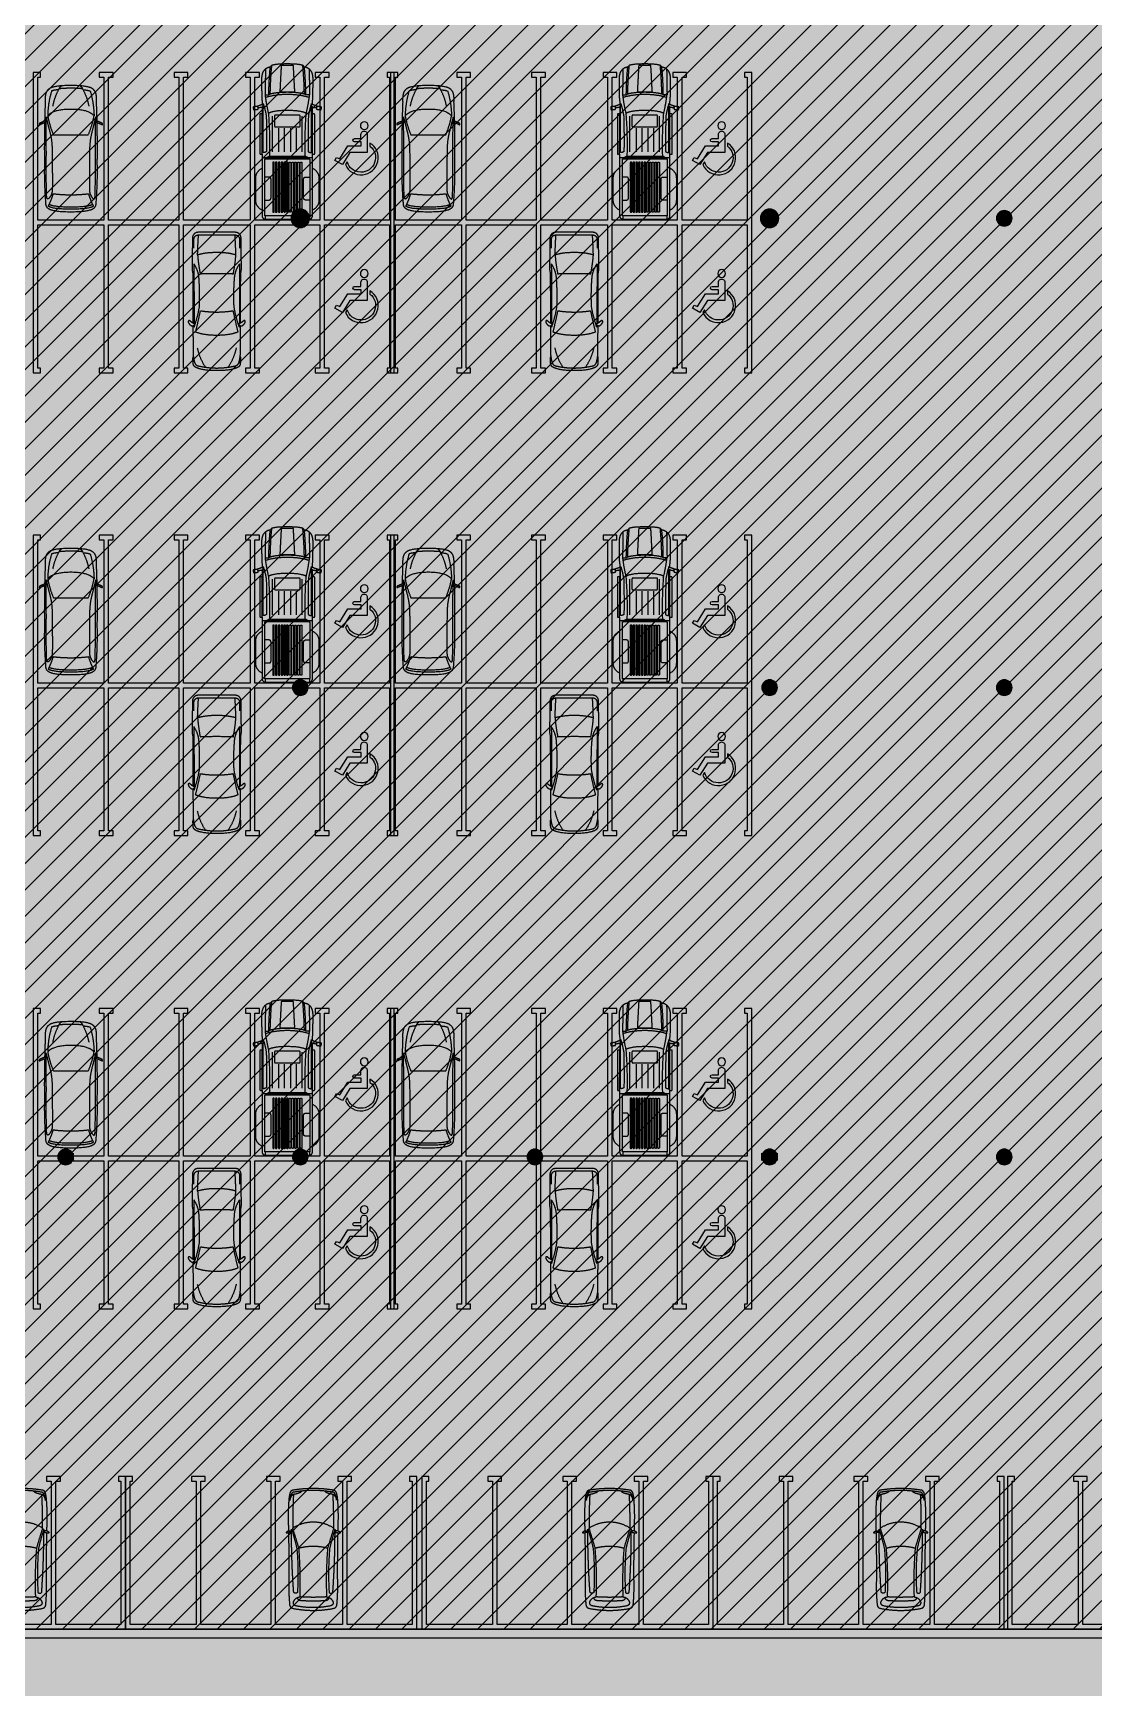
# Model space of a CAD drawing. Header units: metres. Extents: x 183920 to 185578, y 20757 to 21440.
# Drawn here: x 185305.1 to 185341.2, y 20822.2 to 20878.6 of the extents above; entities that cross this region are included whole.
import ezdxf

# ---------------------------------------------------------------- set-up
doc = ezdxf.new("R2010")
doc.units = ezdxf.units.M
for name, pattern in [('Public', [0]), ('Style Black Lines', [0]), ('Style Grey Lines', [0]), ('Style_13', [0]), ('Style_16', [0]), ('Style_26', [0]), ('Wall Style 01', [0])]:
    doc.linetypes.add(name, pattern=pattern)
for name, color, linetype, true_color in [('brick', 12, 'Continuous', 0xbd0000), ('COLON', 5, 'Continuous', 0x0000ff), ('Import', 7, 'Continuous', 0xff1493), ('Import - Page 1', 7, 'Continuous', 0xff1493), ('Imported blocks', 7, 'Continuous', 0xc57dd9), ('Walls', 7, 'Continuous', 0x68db4c), ('Zoning', 7, 'Continuous', 0x47d2e2)]:
    doc.layers.add(name, color=color, linetype=linetype, true_color=true_color)

# ---------------------------------------------------------------- blocks, each defined once
blk = doc.blocks.new('Two rows parking A')
at = {"layer": 'Imported blocks', "linetype": 'Style Black Lines'}
blk.add_lwpolyline([(-5.995, 4.817), (-5.909, 4.817), (-5.909, 4.977), (-6.155, 4.977), (-6.155, -5.263), (-5.909, -5.263), (-5.909, -5.103), (-5.995, -5.103), (-5.995, -0.223), (-3.745, -0.223), (-3.745, -5.103), (-3.9, -5.103), (-3.9, -5.263), (-3.43, -5.263), (-3.43, -5.103), (-3.585, -5.103), (-3.585, -0.223), (-1.194, -0.223), (-1.194, -5.103), (-1.349, -5.103), (-1.349, -5.263), (-0.879, -5.263), (-0.879, -5.103), (-1.034, -5.103), (-1.034, -0.223), (1.241, -0.223), (1.241, -5.103), (1.086, -5.103), (1.086, -5.263), (1.556, -5.263), (1.556, -5.103), (1.401, -5.103), (1.401, -0.223), (3.618, -0.223), (3.618, -5.103), (3.463, -5.103), (3.463, -5.263), (3.933, -5.263), (3.933, -5.103), (3.778, -5.103), (3.778, -0.223), (5.995, -0.223), (5.995, -5.103), (5.909, -5.103), (5.909, -5.263), (6.155, -5.263), (6.155, 4.977), (5.909, 4.977), (5.909, 4.817), (5.995, 4.817), (5.995, -0.063), (3.778, -0.063), (3.778, 4.817), (3.933, 4.817), (3.933, 4.977), (3.463, 4.977), (3.463, 4.817), (3.618, 4.817), (3.618, -0.063), (1.401, -0.063), (1.401, 4.817), (1.556, 4.817), (1.556, 4.977), (1.086, 4.977), (1.086, 4.817), (1.241, 4.817), (1.241, -0.063), (-1.034, -0.063), (-1.034, 4.817), (-0.879, 4.817), (-0.879, 4.977), (-1.349, 4.977), (-1.349, 4.817), (-1.194, 4.817), (-1.194, -0.063), (-3.585, -0.063), (-3.585, 4.817), (-3.43, 4.817), (-3.43, 4.977), (-3.9, 4.977), (-3.9, 4.817), (-3.745, 4.817), (-3.745, -0.063), (-5.995, -0.063), (-5.995, 4.817)], close=True, dxfattribs=at)
at = {"layer": 'Imported blocks', "linetype": 'Style Grey Lines'}
for points in [[(1.512, 3.77), (1.508, 3.796)], [(1.653, 3.877), (1.667, 3.882)], [(1.653, 3.799), (1.675, 3.803)], [(2.003, 2.264), (2.003, 3.485)], [(3.016, 2.264), (3.016, 3.485)], [(3.366, 3.799), (3.344, 3.803)], [(3.366, 3.877), (3.352, 3.882)], [(3.507, 3.77), (3.511, 3.796)], [(2.21, 3.075), (2.21, 2.264)], [(2.406, 3.075), (2.406, 2.264)], [(2.613, 3.075), (2.613, 2.264)], [(2.809, 3.075), (2.809, 2.264)], [(5.237, 2.862), (5.237, 2.243), (4.645, 2.243), (4.385, 1.835), (4.132, 1.976), (4.187, 2.074), (4.301, 2.03), (4.575, 2.467), (5.022, 2.467), (5.022, 2.606), (4.802, 2.606)], [(4.802, 2.719), (5.02, 2.719), (5.02, 2.862)], [(5.327, 2.567), (5.327, 2.458)], [(1.651, 1.708), (1.651, 0.281)], [(2.013, 1.891), (2.013, 0.234)], [(2.066, 0.234), (2.066, 1.891)], [(2.105, 1.891), (2.105, 0.234)], [(2.159, 0.234), (2.159, 1.891)], [(2.204, 1.891), (2.204, 0.234)], [(2.258, 0.234), (2.258, 1.891)], [(2.299, 1.891), (2.299, 0.234)], [(2.352, 0.234), (2.352, 1.891)], [(2.392, 1.891), (2.392, 0.234)], [(2.445, 0.234), (2.445, 1.891)], [(2.483, 1.891), (2.483, 0.234)], [(2.536, 0.234), (2.536, 1.891)], [(2.574, 0.234), (2.574, 1.891)], [(2.627, 1.891), (2.627, 0.234)], [(2.667, 0.234), (2.667, 1.891)], [(2.72, 1.891), (2.72, 0.234)], [(2.761, 0.234), (2.761, 1.891)], [(2.815, 1.891), (2.815, 0.234)], [(2.86, 0.234), (2.86, 1.891)], [(2.914, 1.891), (2.914, 0.234)], [(2.953, 0.234), (2.953, 1.891)], [(3.006, 1.891), (3.006, 0.234)], [(3.368, 0.281), (3.368, 1.708)], [(4.549, 1.926), (4.489, 1.831)], [(1.757, 0.086), (1.757, -0.025)], [(3.262, 0.086), (3.262, -0.025)], [(5.237, -2.178), (5.237, -2.797), (4.645, -2.797), (4.385, -3.205), (4.132, -3.064), (4.187, -2.966), (4.301, -3.01), (4.575, -2.573), (5.022, -2.573), (5.022, -2.434), (4.802, -2.434)], [(4.802, -2.321), (5.02, -2.321), (5.02, -2.178)], [(5.327, -2.473), (5.327, -2.582)], [(4.549, -3.114), (4.489, -3.209)]]:
    blk.add_lwpolyline(points, dxfattribs=at)
for points in [[(5.265, 3.158, 1), (4.999, 3.158, 1), (5.265, 3.158)], [(5.265, -1.882, 1), (4.999, -1.882, 1), (5.265, -1.882)]]:
    blk.add_lwpolyline(points, format="xyb", close=True, dxfattribs=at)
for points in [[(4.726, 2.701), (4.726, 2.701)], [(4.726, -2.339), (4.726, -2.339)]]:
    blk.add_lwpolyline(points, close=True, dxfattribs=at)
at = {"layer": 'Imported blocks'}
for points, degree in [([(1.929, 5.156), (1.774, 5.136), (1.687, 5.006)], 2), ([(1.765, 5.089), (1.758, 4.647), (1.751, 4.205)], 2), ([(1.879, 4.208), (1.883, 4.683), (1.929, 5.156)], 2), ([(1.928, 4.234), (1.938, 4.744), (1.981, 5.213)], 2), ([(1.981, 5.213), (1.952, 5.188), (1.929, 5.156)], 2), ([(2.51, 5.263), (2.123, 5.263), (1.981, 5.213)], 2), ([(2.301, 5.189), (2.278, 4.765), (2.256, 4.342)], 2), ([(2.326, 5.214), (2.301, 5.214), (2.301, 5.189)], 2), ([(2.693, 5.214), (2.51, 5.214), (2.326, 5.214)], 2), ([(3.038, 5.213), (2.896, 5.263), (2.51, 5.263)], 2), ([(2.718, 5.189), (2.718, 5.214), (2.693, 5.214)], 2), ([(2.763, 4.342), (2.741, 4.765), (2.718, 5.189)], 2), ([(3.09, 5.156), (3.067, 5.188), (3.038, 5.213)], 2), ([(3.091, 4.234), (3.081, 4.744), (3.038, 5.213)], 2), ([(3.332, 5.006), (3.245, 5.136), (3.09, 5.156)], 2), ([(3.141, 4.208), (3.136, 4.683), (3.09, 5.156)], 2), ([(3.254, 5.089), (3.261, 4.647), (3.268, 4.205)], 2), ([(-4.87, 4.528), (-5.446, 4.528), (-5.594, 4.425)], 2), ([(-5.27, 4.415), (-5.243, 4.476), (-5.191, 4.517)], 2), ([(-4.146, 4.425), (-4.294, 4.528), (-4.87, 4.528)], 2), ([(-4.548, 4.517), (-4.497, 4.476), (-4.47, 4.415)], 2), ([(1.687, 5.006), (1.631, 4.891), (1.633, 4.763)], 2), ([(1.633, 4.763), (1.633, 4.001), (1.653, 3.999)], 2), ([(3.386, 4.763), (3.388, 4.891), (3.332, 5.006)], 2), ([(3.366, 3.999), (3.386, 4.001), (3.386, 4.763)], 2), ([(-5.744, 3.971), (-5.757, 3.641), (-5.764, 3.312)], 2), ([(-5.728, 4.239), (-5.756, 4.106), (-5.744, 3.971)], 2), ([(-5.594, 4.425), (-5.701, 4.361), (-5.728, 4.239)], 2), ([(-5.526, 4.344), (-5.653, 3.929), (-5.66, 3.495)], 2), ([(-5.288, 4.381), (-5.41, 4.379), (-5.526, 4.344)], 2), ([(-5.482, 3.828), (-5.42, 4.138), (-5.27, 4.415)], 2), ([(-4.87, 4.435), (-5.07, 4.435), (-5.27, 4.415)], 2), ([(-4.47, 4.415), (-4.669, 4.435), (-4.87, 4.435)], 2), ([(-4.47, 4.415), (-4.319, 4.138), (-4.258, 3.828)], 2), ([(-4.452, 4.381), (-4.33, 4.379), (-4.213, 4.344)], 2), ([(-4.213, 4.344), (-4.087, 3.929), (-4.079, 3.495)], 2), ([(-4.011, 4.239), (-4.038, 4.361), (-4.146, 4.425)], 2), ([(-3.996, 3.971), (-3.984, 4.106), (-4.011, 4.239)], 2), ([(-3.975, 3.312), (-3.983, 3.641), (-3.996, 3.971)], 2), ([(1.653, 3.999), (1.653, 3.938), (1.653, 3.877)], 2), ([(1.751, 4.205), (1.815, 4.204), (1.879, 4.208)], 2), ([(1.751, 4.205), (1.791, 3.888), (1.864, 3.578)], 2), ([(2.51, 4.221), (2.088, 4.221), (1.763, 4.116)], 2), ([(1.928, 4.234), (1.9, 4.227), (1.879, 4.208)], 2), ([(2.51, 4.296), (2.125, 4.296), (1.928, 4.234)], 2), ([(2.256, 4.342), (2.256, 4.317), (2.281, 4.317)], 2), ([(2.281, 4.317), (2.51, 4.317), (2.738, 4.317)], 2), ([(3.091, 4.234), (2.894, 4.296), (2.51, 4.296)], 2), ([(3.256, 4.116), (2.931, 4.221), (2.51, 4.221)], 2), ([(2.738, 4.317), (2.763, 4.317), (2.763, 4.342)], 2), ([(3.141, 4.208), (3.119, 4.227), (3.091, 4.234)], 2), ([(3.268, 4.205), (3.204, 4.204), (3.141, 4.208)], 2), ([(3.155, 3.578), (3.228, 3.888), (3.268, 4.205)], 2), ([(3.366, 3.877), (3.366, 3.938), (3.366, 3.999)], 2), ([(-5.706, 2.157), (-5.706, 2.809), (-5.719, 3.461)], 2), ([(-5.719, 3.461), (-5.647, 3.181), (-5.576, 2.9)], 2), ([(-4.87, 3.715), (-5.464, 3.715), (-5.66, 3.495)], 2), ([(-5.66, 3.495), (-5.598, 3.16), (-5.465, 2.847)], 2), ([(-4.079, 3.495), (-4.275, 3.715), (-4.87, 3.715)], 2), ([(-4.275, 2.847), (-4.142, 3.16), (-4.079, 3.495)], 2), ([(-4.021, 3.461), (-4.093, 3.181), (-4.164, 2.9)], 2), ([(-4.033, 2.157), (-4.034, 2.809), (-4.021, 3.461)], 2), ([(1.367, 3.801), (1.343, 3.797), (1.346, 3.773)], 2), ([(1.346, 3.773), (1.35, 3.747), (1.354, 3.72)], 2), ([(1.354, 3.72), (1.357, 3.697), (1.381, 3.7)], 2), ([(1.481, 3.817), (1.424, 3.809), (1.367, 3.801)], 2), ([(1.381, 3.7), (1.438, 3.708), (1.495, 3.716)], 2), ([(1.484, 3.817), (1.482, 3.817), (1.481, 3.817)], 2), ([(1.653, 3.877), (1.569, 3.847), (1.484, 3.817)], 2), ([(1.508, 3.796), (1.505, 3.817), (1.484, 3.817)], 2), ([(1.495, 3.716), (1.519, 3.72), (1.515, 3.744)], 2), ([(1.512, 3.77), (1.583, 3.784), (1.653, 3.799)], 2), ([(1.515, 3.744), (1.514, 3.757), (1.512, 3.77)], 2), ([(1.598, 3.56), (1.577, 3.56), (1.577, 3.539)], 2), ([(1.577, 3.539), (1.577, 2.872), (1.577, 2.206)], 2), ([(1.654, 3.56), (1.626, 3.56), (1.598, 3.56)], 2), ([(1.651, 2.185), (1.654, 2.872), (1.654, 3.56)], 2), ([(1.653, 3.799), (1.653, 3.679), (1.654, 3.56)], 2), ([(1.686, 2.239), (1.684, 3.078), (1.686, 3.917)], 2), ([(1.686, 3.917), (1.756, 3.704), (1.792, 3.484)], 2), ([(1.792, 3.484), (1.806, 2.879), (1.799, 2.275)], 2), ([(2.51, 3.676), (2.043, 3.676), (1.864, 3.578)], 2), ([(1.864, 3.578), (1.92, 2.847), (1.9, 2.114)], 2), ([(2.105, 3.517), (2.072, 3.517), (2.072, 3.484)], 2), ([(2.072, 3.484), (2.072, 3.32), (2.072, 3.155)], 2), ([(2.914, 3.517), (2.51, 3.517), (2.105, 3.517)], 2), ([(3.155, 3.578), (2.976, 3.676), (2.51, 3.676)], 2), ([(2.947, 3.484), (2.947, 3.517), (2.914, 3.517)], 2), ([(2.947, 3.155), (2.947, 3.32), (2.947, 3.484)], 2), ([(3.12, 2.114), (3.099, 2.847), (3.155, 3.578)], 2), ([(3.227, 3.484), (3.213, 2.879), (3.22, 2.275)], 2), ([(3.333, 3.917), (3.263, 3.704), (3.227, 3.484)], 2), ([(3.333, 2.239), (3.335, 3.078), (3.333, 3.917)], 2), ([(3.535, 3.817), (3.45, 3.847), (3.366, 3.877)], 2), ([(3.366, 3.56), (3.366, 3.679), (3.366, 3.799)], 2), ([(3.366, 3.799), (3.436, 3.784), (3.507, 3.77)], 2), ([(3.421, 3.56), (3.393, 3.56), (3.366, 3.56)], 2), ([(3.368, 2.185), (3.365, 2.872), (3.366, 3.56)], 2), ([(3.442, 3.539), (3.442, 3.56), (3.421, 3.56)], 2), ([(3.442, 2.206), (3.442, 2.872), (3.442, 3.539)], 2), ([(3.504, 3.744), (3.5, 3.72), (3.524, 3.716)], 2), ([(3.507, 3.77), (3.505, 3.757), (3.504, 3.744)], 2), ([(3.511, 3.796), (3.514, 3.817), (3.535, 3.817)], 2), ([(3.524, 3.716), (3.581, 3.708), (3.638, 3.7)], 2), ([(3.538, 3.817), (3.537, 3.817), (3.535, 3.817)], 2), ([(3.652, 3.801), (3.595, 3.809), (3.538, 3.817)], 2), ([(3.638, 3.7), (3.662, 3.697), (3.665, 3.72)], 2), ([(3.673, 3.773), (3.676, 3.797), (3.652, 3.801)], 2), ([(3.665, 3.72), (3.669, 3.747), (3.673, 3.773)], 2), ([(-5.933, 3.243), (-5.948, 3.224), (-5.948, 3.2)], 2), ([(-5.948, 3.2), (-5.948, 3.195), (-5.944, 3.193)], 2), ([(-5.944, 3.193), (-5.94, 3.19), (-5.936, 3.192)], 2), ([(-5.936, 3.192), (-5.852, 3.233), (-5.765, 3.264)], 2), ([(-5.764, 3.312), (-5.85, 3.28), (-5.933, 3.243)], 2), ([(-5.765, 3.264), (-5.78, 2.567), (-5.771, 1.871)], 2), ([(-5.765, 3.264), (-5.752, 3.269), (-5.738, 3.273)], 2), ([(-5.741, 3.32), (-5.753, 3.316), (-5.764, 3.312)], 2), ([(-5.729, 3.297), (-5.73, 3.311), (-5.741, 3.32)], 2), ([(-5.738, 3.273), (-5.728, 3.283), (-5.729, 3.297)], 2), ([(-5.576, 2.9), (-5.51, 2.62), (-5.508, 2.332)], 2), ([(-5.465, 2.847), (-4.87, 2.847), (-4.275, 2.847)], 2), ([(-4.164, 2.9), (-4.229, 2.62), (-4.231, 2.332)], 2), ([(-4.011, 3.297), (-4.01, 3.311), (-3.999, 3.32)], 2), ([(-4.002, 3.273), (-4.012, 3.283), (-4.011, 3.297)], 2), ([(-3.974, 3.264), (-3.988, 3.269), (-4.002, 3.273)], 2), ([(-3.999, 3.32), (-3.987, 3.316), (-3.975, 3.312)], 2), ([(-3.806, 3.243), (-3.89, 3.28), (-3.975, 3.312)], 2), ([(-3.969, 1.871), (-3.96, 2.567), (-3.974, 3.264)], 2), ([(-3.974, 3.264), (-3.887, 3.233), (-3.804, 3.192)], 2), ([(-3.791, 3.2), (-3.791, 3.224), (-3.806, 3.243)], 2), ([(-3.804, 3.192), (-3.8, 3.19), (-3.796, 3.193)], 2), ([(-3.796, 3.193), (-3.791, 3.195), (-3.791, 3.2)], 2), ([(2.072, 3.155), (2.072, 3.122), (2.105, 3.122)], 2), ([(2.105, 3.122), (2.51, 3.122), (2.914, 3.122)], 2), ([(2.914, 3.122), (2.947, 3.122), (2.947, 3.155)], 2), ([(5.02, 2.862), (5.02, 2.901), (5.04, 2.936), (5.074, 2.956)], 3), ([(5.074, 2.956), (5.108, 2.976), (5.148, 2.976), (5.183, 2.956)], 3), ([(5.183, 2.956), (5.217, 2.936), (5.237, 2.901), (5.237, 2.862)], 3), ([(-5.508, 2.332), (-5.499, 1.651), (-5.502, 0.971)], 2), ([(-4.231, 2.332), (-4.24, 1.651), (-4.238, 0.971)], 2), ([(1.799, 2.275), (1.748, 2.242), (1.686, 2.239)], 2), ([(3.22, 2.275), (3.272, 2.242), (3.333, 2.239)], 2), ([(4.746, 2.662), (4.746, 2.695), (4.77, 2.719), (4.802, 2.719)], 3), ([(4.802, 2.606), (4.77, 2.606), (4.746, 2.63), (4.746, 2.662)], 3), ([(5.591, 1.938), (5.649, 2.189), (5.547, 2.432), (5.327, 2.567)], 3), ([(5.327, 2.458), (5.499, 2.323), (5.561, 2.108), (5.487, 1.902)], 3), ([(-5.771, 1.871), (-5.787, 1.18), (-5.73, 0.491)], 2), ([(-5.695, 0.76), (-5.717, 1.458), (-5.706, 2.157)], 2), ([(-4.045, 0.76), (-4.023, 1.458), (-4.033, 2.157)], 2), ([(-4.01, 0.491), (-3.952, 1.18), (-3.969, 1.871)], 2), ([(1.651, 1.708), (1.423, 1.583), (1.423, 1.374)], 2), ([(1.577, 2.206), (1.577, 2.185), (1.598, 2.185)], 2), ([(1.598, 2.185), (1.624, 2.185), (1.651, 2.185)], 2), ([(1.651, 2.185), (1.651, 2.113), (1.651, 2.04)], 2), ([(1.675, 2.064), (1.651, 2.064), (1.651, 2.04)], 2), ([(1.651, 2.04), (1.651, 1.874), (1.651, 1.708)], 2), ([(1.651, 2.04), (1.651, 2.04), (1.651, 2.04)], 2), ([(3.344, 2.064), (2.51, 2.064), (1.675, 2.064)], 2), ([(1.745, 2.01), (1.745, 2.032), (1.769, 2.032)], 2), ([(1.745, 0.098), (1.745, 1.054), (1.745, 2.01)], 2), ([(1.769, 2.032), (2.51, 2.032), (3.25, 2.032)], 2), ([(1.9, 2.114), (1.851, 2.092), (1.805, 2.064)], 2), ([(1.9, 2.114), (2.205, 2.116), (2.51, 2.116)], 2), ([(2.039, 1.918), (2.013, 1.918), (2.013, 1.891)], 2), ([(2.066, 1.891), (2.066, 1.918), (2.039, 1.918)], 2), ([(2.132, 1.918), (2.105, 1.918), (2.105, 1.891)], 2), ([(2.159, 1.891), (2.159, 1.918), (2.132, 1.918)], 2), ([(2.231, 1.918), (2.204, 1.918), (2.204, 1.891)], 2), ([(2.258, 1.891), (2.258, 1.918), (2.231, 1.918)], 2), ([(2.326, 1.918), (2.299, 1.918), (2.299, 1.891)], 2), ([(2.352, 1.891), (2.352, 1.918), (2.326, 1.918)], 2), ([(2.418, 1.918), (2.392, 1.918), (2.392, 1.891)], 2), ([(2.445, 1.891), (2.445, 1.918), (2.418, 1.918)], 2), ([(2.51, 1.918), (2.483, 1.918), (2.483, 1.891)], 2), ([(2.51, 2.116), (2.815, 2.116), (3.12, 2.114)], 2), ([(2.536, 1.891), (2.536, 1.918), (2.51, 1.918)], 2), ([(2.574, 1.891), (2.574, 1.918), (2.601, 1.918)], 2), ([(2.601, 1.918), (2.627, 1.918), (2.627, 1.891)], 2), ([(2.667, 1.891), (2.667, 1.918), (2.693, 1.918)], 2), ([(2.693, 1.918), (2.72, 1.918), (2.72, 1.891)], 2), ([(2.761, 1.891), (2.761, 1.918), (2.788, 1.918)], 2), ([(2.788, 1.918), (2.815, 1.918), (2.815, 1.891)], 2), ([(2.86, 1.891), (2.86, 1.918), (2.887, 1.918)], 2), ([(2.887, 1.918), (2.914, 1.918), (2.914, 1.891)], 2), ([(2.953, 1.891), (2.953, 1.918), (2.98, 1.918)], 2), ([(2.98, 1.918), (3.006, 1.918), (3.006, 1.891)], 2), ([(3.214, 2.064), (3.168, 2.092), (3.12, 2.114)], 2), ([(3.25, 2.032), (3.274, 2.032), (3.274, 2.01)], 2), ([(3.274, 2.01), (3.274, 1.054), (3.274, 0.098)], 2), ([(3.368, 2.04), (3.368, 2.064), (3.344, 2.064)], 2), ([(3.368, 2.04), (3.368, 2.113), (3.368, 2.185)], 2), ([(3.368, 2.185), (3.395, 2.185), (3.421, 2.185)], 2), ([(3.368, 1.708), (3.368, 1.874), (3.368, 2.04)], 2), ([(3.368, 2.04), (3.368, 2.04), (3.368, 2.04)], 2), ([(3.596, 1.374), (3.596, 1.583), (3.368, 1.708)], 2), ([(3.421, 2.185), (3.442, 2.185), (3.442, 2.206)], 2), ([(4.489, 1.831), (4.594, 1.596), (4.822, 1.463), (5.079, 1.488)], 3), ([(5.01, 1.575), (4.791, 1.581), (4.613, 1.716), (4.549, 1.926)], 3), ([(5.487, 1.902), (5.413, 1.696), (5.228, 1.569), (5.01, 1.575)], 3), ([(5.079, 1.488), (5.335, 1.513), (5.533, 1.687), (5.591, 1.938)], 3), ([(1.423, 1.374), (1.423, 0.995), (1.423, 0.615)], 2), ([(1.878, 1.408), (1.811, 1.408), (1.745, 1.408)], 2), ([(1.954, 1.332), (1.954, 1.408), (1.878, 1.408)], 2), ([(1.954, 0.7), (1.954, 1.016), (1.954, 1.332)], 2), ([(3.065, 1.332), (3.065, 1.408), (3.141, 1.408)], 2), ([(3.065, 0.7), (3.065, 1.016), (3.065, 1.332)], 2), ([(3.141, 1.408), (3.208, 1.408), (3.274, 1.408)], 2), ([(3.596, 0.615), (3.596, 0.995), (3.596, 1.374)], 2), ([(-5.622, 0.676), (-5.69, 0.617), (-5.695, 0.76)], 2), ([(-5.638, 0.413), (-5.535, 0.618), (-5.47, 0.839)], 2), ([(-5.502, 0.971), (-5.508, 0.802), (-5.622, 0.676)], 2), ([(-5.47, 0.839), (-5.171, 0.803), (-4.87, 0.803)], 2), ([(-4.87, 0.803), (-4.569, 0.803), (-4.27, 0.839)], 2), ([(-4.27, 0.839), (-4.205, 0.618), (-4.101, 0.413)], 2), ([(-4.238, 0.971), (-4.231, 0.802), (-4.118, 0.676)], 2), ([(-4.118, 0.676), (-4.05, 0.617), (-4.045, 0.76)], 2), ([(1.423, 0.615), (1.423, 0.406), (1.651, 0.281)], 2), ([(1.745, 0.624), (1.811, 0.624), (1.878, 0.624)], 2), ([(1.878, 0.624), (1.954, 0.624), (1.954, 0.7)], 2), ([(3.141, 0.624), (3.065, 0.624), (3.065, 0.7)], 2), ([(3.274, 0.624), (3.208, 0.624), (3.141, 0.624)], 2), ([(3.368, 0.281), (3.596, 0.406), (3.596, 0.615)], 2), ([(-5.73, 0.491), (-5.726, 0.383), (-5.629, 0.334)], 2), ([(-4.87, 0.311), (-5.488, 0.311), (-5.638, 0.413)], 2), ([(-5.629, 0.334), (-5.49, 0.226), (-4.87, 0.226)], 2), ([(-5.606, 0.479), (-5.451, 0.392), (-4.87, 0.392)], 2), ([(-4.87, 0.392), (-4.289, 0.392), (-4.133, 0.479)], 2), ([(-4.101, 0.413), (-4.251, 0.311), (-4.87, 0.311)], 2), ([(-4.87, 0.226), (-4.25, 0.226), (-4.111, 0.334)], 2), ([(-4.111, 0.334), (-4.014, 0.383), (-4.01, 0.491)], 2), ([(1.651, 0.281), (1.651, 0.19), (1.651, 0.099)], 2), ([(1.651, 0.099), (1.651, -0.026), (1.776, -0.026)], 2), ([(1.757, 0.086), (1.745, 0.086), (1.745, 0.098)], 2), ([(3.262, 0.086), (2.51, 0.086), (1.757, 0.086)], 2), ([(2.013, 0.234), (2.013, 0.207), (2.039, 0.207)], 2), ([(2.039, 0.207), (2.066, 0.207), (2.066, 0.234)], 2), ([(2.105, 0.234), (2.105, 0.207), (2.132, 0.207)], 2), ([(2.132, 0.207), (2.159, 0.207), (2.159, 0.234)], 2), ([(2.204, 0.234), (2.204, 0.207), (2.231, 0.207)], 2), ([(2.231, 0.207), (2.258, 0.207), (2.258, 0.234)], 2), ([(2.299, 0.234), (2.299, 0.207), (2.326, 0.207)], 2), ([(2.326, 0.207), (2.352, 0.207), (2.352, 0.234)], 2), ([(2.392, 0.234), (2.392, 0.207), (2.418, 0.207)], 2), ([(2.418, 0.207), (2.445, 0.207), (2.445, 0.234)], 2), ([(2.483, 0.234), (2.483, 0.207), (2.51, 0.207)], 2), ([(2.51, 0.207), (2.536, 0.207), (2.536, 0.234)], 2), ([(2.601, 0.207), (2.574, 0.207), (2.574, 0.234)], 2), ([(2.627, 0.234), (2.627, 0.207), (2.601, 0.207)], 2), ([(2.693, 0.207), (2.667, 0.207), (2.667, 0.234)], 2), ([(2.72, 0.234), (2.72, 0.207), (2.693, 0.207)], 2), ([(2.788, 0.207), (2.761, 0.207), (2.761, 0.234)], 2), ([(2.815, 0.234), (2.815, 0.207), (2.788, 0.207)], 2), ([(2.887, 0.207), (2.86, 0.207), (2.86, 0.234)], 2), ([(2.914, 0.234), (2.914, 0.207), (2.887, 0.207)], 2), ([(2.98, 0.207), (2.953, 0.207), (2.953, 0.234)], 2), ([(3.006, 0.234), (3.006, 0.207), (2.98, 0.207)], 2), ([(3.243, -0.026), (3.368, -0.026), (3.368, 0.099)], 2), ([(3.274, 0.098), (3.274, 0.086), (3.262, 0.086)], 2), ([(3.368, 0.099), (3.368, 0.19), (3.368, 0.281)], 2), ([(-0.498, -0.475), (-0.711, -0.476), (-0.724, -0.675)], 2), ([(0.705, -0.475), (0.104, -0.475), (-0.498, -0.475)], 2), ([(0.932, -0.675), (0.918, -0.476), (0.705, -0.475)], 2), ([(1.776, -0.026), (2.51, -0.026), (3.243, -0.026)], 2), ([(-0.724, -0.675), (-0.731, -1.185), (-0.738, -1.694)], 2), ([(-0.685, -0.735), (-0.688, -0.874), (-0.688, -1.013)], 2), ([(-0.468, -0.572), (-0.685, -0.569), (-0.685, -0.735)], 2), ([(-0.549, -1.248), (-0.541, -0.946), (-0.52, -0.576)], 2), ([(0.675, -0.572), (0.104, -0.572), (-0.468, -0.572)], 2), ([(0.893, -0.735), (0.893, -0.569), (0.675, -0.572)], 2), ([(0.757, -1.248), (0.748, -0.946), (0.728, -0.576)], 2), ([(0.895, -1.013), (0.895, -0.874), (0.893, -0.735)], 2), ([(0.945, -1.694), (0.938, -1.185), (0.932, -0.675)], 2), ([(-0.505, -1.997), (-0.536, -1.753), (-0.678, -1.546)], 2), ([(-0.678, -1.546), (-0.67, -2.564), (-0.668, -3.583)], 2), ([(0.104, -1.167), (-0.274, -1.167), (-0.549, -1.248)], 2), ([(-0.549, -1.248), (-0.523, -1.571), (-0.461, -1.89)], 2), ([(0.757, -1.248), (0.481, -1.167), (0.104, -1.167)], 2), ([(0.669, -1.89), (0.731, -1.571), (0.757, -1.248)], 2), ([(0.713, -1.997), (0.744, -1.753), (0.885, -1.546)], 2), ([(0.885, -1.546), (0.877, -2.564), (0.876, -3.583)], 2), ([(-0.738, -1.694), (-0.737, -1.785), (-0.713, -1.873)], 2), ([(-0.713, -1.873), (-0.71, -2.721), (-0.708, -3.568)], 2), ([(-0.486, -3.005), (-0.465, -2.501), (-0.505, -1.997)], 2), ([(-0.461, -1.89), (-0.336, -1.877), (0.104, -1.877)], 2), ([(0.104, -1.877), (0.543, -1.877), (0.669, -1.89)], 2), ([(0.693, -3.005), (0.672, -2.501), (0.713, -1.997)], 2), ([(0.915, -3.568), (0.917, -2.721), (0.92, -1.873)], 2), ([(0.92, -1.873), (0.944, -1.785), (0.945, -1.694)], 2), ([(5.02, -2.178), (5.02, -2.139), (5.04, -2.104), (5.074, -2.084)], 3), ([(5.074, -2.084), (5.108, -2.064), (5.148, -2.064), (5.183, -2.084)], 3), ([(5.183, -2.084), (5.217, -2.104), (5.237, -2.139), (5.237, -2.178)], 3), ([(4.746, -2.378), (4.746, -2.345), (4.77, -2.321), (4.802, -2.321)], 3), ([(4.802, -2.434), (4.77, -2.434), (4.746, -2.41), (4.746, -2.378)], 3), ([(5.591, -3.102), (5.649, -2.851), (5.547, -2.608), (5.327, -2.473)], 3), ([(5.327, -2.582), (5.499, -2.717), (5.561, -2.932), (5.487, -3.138)], 3), ([(-0.668, -3.716), (-0.545, -3.368), (-0.486, -3.005)], 2), ([(-0.617, -3.876), (-0.528, -3.514), (-0.452, -3.149)], 2), ([(-0.452, -3.149), (-0.177, -3.195), (0.104, -3.195)], 2), ([(0.104, -3.195), (0.384, -3.195), (0.659, -3.149)], 2), ([(0.659, -3.149), (0.735, -3.514), (0.824, -3.876)], 2), ([(0.876, -3.716), (0.752, -3.368), (0.693, -3.005)], 2), ([(4.489, -3.209), (4.594, -3.444), (4.822, -3.577), (5.079, -3.552)], 3), ([(5.01, -3.465), (4.791, -3.459), (4.613, -3.324), (4.549, -3.114)], 3), ([(5.487, -3.138), (5.413, -3.344), (5.228, -3.471), (5.01, -3.465)], 3), ([(5.079, -3.552), (5.335, -3.527), (5.533, -3.353), (5.591, -3.102)], 3), ([(-0.866, -3.503), (-0.874, -3.525), (-0.864, -3.548)], 2), ([(-0.865, -3.501), (-0.866, -3.502), (-0.866, -3.503)], 2), ([(-0.815, -3.493), (-0.844, -3.476), (-0.865, -3.501)], 2), ([(-0.864, -3.548), (-0.836, -3.617), (-0.768, -3.658)], 2), ([(-0.737, -3.555), (-0.775, -3.523), (-0.815, -3.493)], 2), ([(-0.768, -3.658), (-0.74, -3.676), (-0.707, -3.667)], 2), ([(-0.708, -3.568), (-0.723, -3.564), (-0.737, -3.555)], 2), ([(-0.708, -3.568), (-0.691, -3.573), (-0.675, -3.572)], 2), ([(-0.707, -3.667), (-0.683, -3.66), (-0.668, -3.641)], 2), ([(-0.707, -3.667), (-0.706, -4.138), (-0.704, -4.608)], 2), ([(-0.675, -3.572), (-0.652, -3.605), (-0.668, -3.641)], 2), ([(-0.668, -3.641), (-0.668, -3.678), (-0.668, -3.716)], 2), ([(0.104, -3.991), (-0.331, -3.991), (-0.617, -3.876)], 2), ([(0.824, -3.876), (0.538, -3.991), (0.104, -3.991)], 2), ([(0.876, -3.641), (0.86, -3.605), (0.882, -3.572)], 2), ([(0.915, -3.667), (0.89, -3.66), (0.876, -3.641)], 2), ([(0.876, -3.641), (0.876, -3.678), (0.876, -3.716)], 2), ([(0.882, -3.572), (0.899, -3.573), (0.915, -3.568)], 2), ([(0.912, -4.608), (0.913, -4.138), (0.915, -3.667)], 2), ([(0.944, -3.555), (0.931, -3.564), (0.915, -3.568)], 2), ([(0.915, -3.667), (0.947, -3.676), (0.975, -3.658)], 2), ([(1.022, -3.493), (0.982, -3.523), (0.944, -3.555)], 2), ([(0.975, -3.658), (1.044, -3.617), (1.072, -3.548)], 2), ([(1.072, -3.501), (1.051, -3.476), (1.022, -3.493)], 2), ([(1.073, -3.503), (1.073, -3.502), (1.072, -3.501)], 2), ([(1.072, -3.548), (1.082, -3.525), (1.073, -3.503)], 2), ([(-0.56, -4.418), (-0.486, -4.772), (-0.282, -5.077)], 2), ([(0.767, -4.418), (0.694, -4.772), (0.489, -5.077)], 2), ([(-0.717, -4.758), (-0.72, -4.865), (-0.708, -4.972)], 2), ([(-0.695, -4.71), (-0.715, -4.731), (-0.717, -4.758)], 2), ([(-0.708, -4.972), (-0.696, -5.022), (-0.65, -5.051)], 2), ([(-0.704, -4.608), (-0.702, -4.66), (-0.695, -4.71)], 2), ([(-0.695, -4.71), (-0.683, -4.81), (-0.655, -4.907)], 2), ([(-0.655, -4.907), (-0.622, -5.022), (-0.497, -5.037)], 2), ([(-0.65, -5.051), (-0.455, -5.181), (0.104, -5.181)], 2), ([(-0.497, -5.037), (-0.201, -5.103), (0.104, -5.103)], 2), ([(0.104, -5.103), (0.408, -5.103), (0.704, -5.037)], 2), ([(0.104, -5.181), (0.663, -5.181), (0.858, -5.051)], 2), ([(0.704, -5.037), (0.83, -5.022), (0.863, -4.907)], 2), ([(0.858, -5.051), (0.903, -5.022), (0.915, -4.972)], 2), ([(0.863, -4.907), (0.89, -4.81), (0.903, -4.71)], 2), ([(0.903, -4.71), (0.909, -4.66), (0.912, -4.608)], 2), ([(0.924, -4.758), (0.922, -4.731), (0.903, -4.71)], 2), ([(0.915, -4.972), (0.927, -4.865), (0.924, -4.758)], 2)]:
    blk.add_open_spline(points, degree=degree, dxfattribs=at)
blk = doc.blocks.new('Single row parking A')
at = {"layer": 'Imported blocks', "linetype": 'Style Black Lines'}
blk.add_lwpolyline([(-4.721, 2.44), (-4.721, 2.6), (-4.966, 2.6), (-4.966, -2.6), (4.966, -2.6), (4.966, 2.6), (4.721, 2.6), (4.721, 2.44), (4.806, 2.44), (4.806, -2.44), (2.589, -2.44), (2.59, 2.44), (2.745, 2.44), (2.745, 2.6), (2.275, 2.6), (2.275, 2.44), (2.43, 2.44), (2.43, -2.44), (0.154, -2.44), (0.154, 2.44), (0.31, 2.44), (0.31, 2.6), (-0.16, 2.6), (-0.16, 2.44), (-0.005, 2.44), (-0.005, -2.44), (-2.397, -2.44), (-2.397, 2.44), (-2.242, 2.44), (-2.242, 2.6), (-2.712, 2.6), (-2.712, 2.44), (-2.556, 2.44), (-2.556, -2.44), (-4.806, -2.44), (-4.806, 2.44), (-4.721, 2.44)], close=True, dxfattribs=at)
at = {"layer": 'Imported blocks'}
for points in [[(0.608, 1.842), (0.572, 1.416), (0.587, 0.989)], [(0.639, 2.021), (0.616, 1.933), (0.608, 1.842)], [(0.729, 2.135), (0.654, 2.103), (0.639, 2.021)], [(0.646, 1.867), (0.638, 1.834), (0.647, 1.802)], [(0.704, 2.027), (0.667, 1.95), (0.646, 1.867)], [(0.647, 1.802), (0.663, 1.927), (0.763, 2.001)], [(0.767, 2.068), (0.726, 2.064), (0.704, 2.027)], [(1.438, 2.193), (1.081, 2.193), (0.729, 2.135)], [(0.763, 2.001), (0.733, 1.423), (0.74, 0.845)], [(0.763, 2.001), (0.875, 2.016), (0.979, 2.059)], [(1.438, 2.128), (1.1, 2.128), (0.767, 2.068)], [(0.979, 2.059), (1.018, 2.076), (1.047, 2.108)], [(2.147, 2.135), (1.795, 2.193), (1.438, 2.193)], [(2.109, 2.068), (1.776, 2.128), (1.438, 2.128)], [(1.829, 2.108), (1.858, 2.076), (1.896, 2.059)], [(1.896, 2.059), (2.001, 2.016), (2.112, 2.001)], [(2.172, 2.027), (2.15, 2.064), (2.109, 2.068)], [(2.136, 0.845), (2.142, 1.423), (2.112, 2.001)], [(2.112, 2.001), (2.213, 1.927), (2.229, 1.802)], [(2.237, 2.021), (2.222, 2.103), (2.147, 2.135)], [(2.23, 1.867), (2.209, 1.95), (2.172, 2.027)], [(2.229, 1.802), (2.238, 1.834), (2.23, 1.867)], [(2.268, 1.842), (2.26, 1.933), (2.237, 2.021)], [(2.289, 0.989), (2.304, 1.416), (2.268, 1.842)], [(0.514, 0.695), (0.509, 0.69), (0.512, 0.684)], [(0.512, 0.684), (0.514, 0.678), (0.521, 0.679)], [(0.592, 0.742), (0.548, 0.727), (0.514, 0.695)], [(0.521, 0.679), (0.557, 0.683), (0.593, 0.687)], [(0.587, 0.989), (0.59, 0.865), (0.592, 0.742)], [(0.592, 0.742), (0.628, 0.755), (0.666, 0.754)], [(0.659, 0.694), (0.626, 0.691), (0.593, 0.687)], [(0.593, 0.687), (0.608, -0.086), (0.608, -0.859)], [(0.666, 0.754), (0.691, 0.722), (0.659, 0.694)], [(0.771, -1.345), (0.693, -0.271), (0.697, 0.805)], [(0.697, 0.805), (0.806, 0.478), (0.879, 0.141)], [(0.74, 0.845), (1.059, 1.056), (1.438, 1.056)], [(0.948, 0.166), (0.845, 0.506), (0.74, 0.845)], [(1.438, 1.056), (1.817, 1.056), (2.136, 0.845)], [(2.136, 0.845), (2.031, 0.506), (1.928, 0.166)], [(2.179, 0.805), (2.07, 0.478), (1.996, 0.141)], [(2.105, -1.345), (2.183, -0.271), (2.179, 0.805)], [(2.21, 0.754), (2.185, 0.722), (2.217, 0.694)], [(2.284, 0.742), (2.248, 0.755), (2.21, 0.754)], [(2.217, 0.694), (2.25, 0.691), (2.283, 0.687)], [(2.268, -0.859), (2.268, -0.086), (2.283, 0.687)], [(2.283, 0.687), (2.319, 0.683), (2.355, 0.679)], [(2.284, 0.742), (2.286, 0.865), (2.289, 0.989)], [(2.362, 0.695), (2.328, 0.727), (2.284, 0.742)], [(2.355, 0.679), (2.361, 0.678), (2.364, 0.684)], [(2.364, 0.684), (2.367, 0.69), (2.362, 0.695)], [(0.879, 0.141), (0.943, -0.606), (0.897, -1.353)], [(0.948, 0.166), (1.189, 0.23), (1.438, 0.23)], [(0.984, -1.501), (1.016, -0.666), (0.948, 0.166)], [(1.438, 0.23), (1.687, 0.23), (1.928, 0.166)], [(1.928, 0.166), (1.86, -0.666), (1.891, -1.501)], [(1.996, 0.141), (1.933, -0.606), (1.979, -1.353)], [(0.608, -0.859), (0.589, -1.316), (0.632, -1.772)], [(2.244, -1.772), (2.286, -1.316), (2.268, -0.859)], [(0.766, -1.737), (0.75, -1.692), (0.773, -1.65)], [(0.897, -1.353), (0.83, -1.407), (0.771, -1.345)], [(0.773, -1.65), (0.838, -1.515), (0.984, -1.501)], [(0.886, -1.531), (0.922, -1.612), (1.009, -1.62)], [(1.438, -1.516), (1.211, -1.516), (0.984, -1.501)], [(1.009, -1.62), (1.223, -1.635), (1.438, -1.635)], [(1.891, -1.501), (1.665, -1.516), (1.438, -1.516)], [(1.438, -1.635), (1.653, -1.635), (1.867, -1.62)], [(1.867, -1.62), (1.953, -1.612), (1.99, -1.531)], [(1.891, -1.501), (2.037, -1.515), (2.103, -1.65)], [(1.979, -1.353), (2.046, -1.407), (2.105, -1.345)], [(2.103, -1.65), (2.126, -1.692), (2.11, -1.737)], [(0.632, -1.772), (0.646, -1.865), (0.735, -1.89)], [(0.735, -1.89), (1.083, -1.961), (1.438, -1.961)], [(0.826, -1.8), (0.782, -1.782), (0.766, -1.737)], [(1.438, -1.867), (1.128, -1.867), (0.826, -1.8)], [(2.05, -1.8), (1.747, -1.867), (1.438, -1.867)], [(1.438, -1.961), (1.793, -1.961), (2.141, -1.89)], [(2.11, -1.737), (2.094, -1.782), (2.05, -1.8)], [(2.141, -1.89), (2.23, -1.865), (2.244, -1.772)]]:
    blk.add_open_spline(points, degree=2, dxfattribs=at)

msp = doc.modelspace()

# ---------------------------------------------------------------- hatches: boundary and pattern name
at = {"layer": 'COLON', "transparency": 33554483}
h = msp.add_hatch(color=256, dxfattribs=at)
edge = h.paths.add_edge_path(flags=0)
edge.add_arc((185314.167, 20872.255), 0.315, 180, 360)
edge.add_arc((185314.167, 20872.255), 0.315, 0, 180)
edge.add_line((185313.852, 20872.255), (185313.852, 20872.255))
h = msp.add_hatch(color=256, dxfattribs=at)
edge = h.paths.add_edge_path(flags=0)
edge.add_arc((185330.167, 20872.255), 0.315, 180, 360)
edge.add_arc((185330.167, 20872.255), 0.315, 0, 180)
edge.add_line((185329.852, 20872.255), (185329.852, 20872.255))
h = msp.add_hatch(color=256, dxfattribs=at)
edge = h.paths.add_edge_path(flags=0)
edge.add_arc((185338.167, 20872.255), 0.265, 180, 360)
edge.add_arc((185338.167, 20872.255), 0.265, 0, 180)
edge.add_line((185337.902, 20872.255), (185337.902, 20872.255))
h = msp.add_hatch(color=256, dxfattribs=at)
edge = h.paths.add_edge_path(flags=0)
edge.add_arc((185314.167, 20856.255), 0.265, 180, 360)
edge.add_arc((185314.167, 20856.255), 0.265, 0, 180)
edge.add_line((185313.902, 20856.255), (185313.902, 20856.255))
h = msp.add_hatch(color=256, dxfattribs=at)
edge = h.paths.add_edge_path(flags=0)
edge.add_arc((185330.167, 20856.255), 0.265, 180, 360)
edge.add_arc((185330.167, 20856.255), 0.265, 0, 180)
edge.add_line((185329.902, 20856.255), (185329.902, 20856.255))
h = msp.add_hatch(color=256, dxfattribs=at)
edge = h.paths.add_edge_path(flags=0)
edge.add_arc((185338.167, 20856.255), 0.265, 180, 360)
edge.add_arc((185338.167, 20856.255), 0.265, 0, 180)
edge.add_line((185337.902, 20856.255), (185337.902, 20856.255))
h = msp.add_hatch(color=256, dxfattribs=at)
edge = h.paths.add_edge_path(flags=0)
edge.add_arc((185306.167, 20840.255), 0.265, 180, 360)
edge.add_arc((185306.167, 20840.255), 0.265, 0, 180)
edge.add_line((185305.902, 20840.255), (185305.902, 20840.255))
h = msp.add_hatch(color=256, dxfattribs=at)
edge = h.paths.add_edge_path(flags=0)
edge.add_arc((185314.167, 20840.255), 0.265, 180, 360)
edge.add_arc((185314.167, 20840.255), 0.265, 0, 180)
edge.add_line((185313.902, 20840.255), (185313.902, 20840.255))
h = msp.add_hatch(color=256, dxfattribs=at)
edge = h.paths.add_edge_path(flags=0)
edge.add_arc((185330.167, 20840.255), 0.265, 180, 360)
edge.add_arc((185330.167, 20840.255), 0.265, 0, 180)
edge.add_line((185329.902, 20840.255), (185329.902, 20840.255))
h = msp.add_hatch(color=256, dxfattribs=at)
edge = h.paths.add_edge_path(flags=0)
edge.add_arc((185338.167, 20840.255), 0.265, 180, 360)
edge.add_arc((185338.167, 20840.255), 0.265, 0, 180)
edge.add_line((185337.902, 20840.255), (185337.902, 20840.255))
at = {"layer": 'Import'}
h = msp.add_hatch(dxfattribs=at)
h.set_pattern_fill('PATTERN_2', color=256, scale=10, style=0, pattern_type=2)
h.set_pattern_definition([(45, (0, 0), (-3.5355339, 3.5355339), []), (45, (0.9, 0), (-3.5355339, 3.5355339), []), (45, (1.8, 0), (-3.5355339, 3.5355339), []), (45, (2.7, 0), (-3.5355339, 3.5355339), []), (45, (3.6, 0), (-3.5355339, 3.5355339), []), (45, (4.5, 0), (-3.5355339, 3.5355339), []), (45, (5.4, 0), (-3.5355339, 3.5355339), []), (45, (6.3, 0), (-3.5355339, 3.5355339), [])])
h.paths.add_polyline_path([(185257.883, 20888.059), (185257.883, 20896.315), (185250.138, 20896.315), (185250.142, 20923.945), (185347.941, 20923.945), (185347.941, 20901.86), (185348.241, 20901.86), (185348.241, 20901.868), (185468.317, 20901.868), (185468.308, 20807.94), (185380.163, 20807.94), (185380.067, 20824.155), (185241.792, 20824.155), (185241.792, 20888.059), (185257.883, 20888.059)], flags=0)
edge = h.paths.add_edge_path(flags=0)
edge.add_line((185257.776, 20901.813), (185258.076, 20901.813))
edge.add_line((185258.076, 20901.813), (185258.076, 20901.815))
edge.add_line((185258.076, 20901.815), (185338.542, 20901.815))
edge.add_line((185338.542, 20901.815), (185338.542, 20914.783))
edge.add_arc((185330.101, 20890.427), 25.777, 70.884, 108.9214)
edge.add_arc((185310.134, 20920.202), 12.799, 204.6298, 335.0892, ccw=False)
edge.add_line((185298.5, 20914.868), (185257.792, 20914.868))
edge.add_line((185257.792, 20914.868), (185257.776, 20914.868))
edge.add_line((185257.776, 20914.868), (185257.776, 20901.813))
edge.add_line((185257.776, 20901.813), (185257.776, 20901.813))
at = {"layer": 'Import - Page 1', "transparency": 33554483}
h = msp.add_hatch(color=256, dxfattribs=at)
edge = h.paths.add_edge_path(flags=0)
edge.add_arc((185322.167, 20840.255), 0.265, 0, 180)
edge.add_arc((185322.167, 20840.255), 0.265, 180, 360)
edge.add_line((185322.432, 20840.255), (185322.432, 20840.255))
at = {"layer": 'Walls', "transparency": 33554483}
msp.add_hatch(color=256, dxfattribs=at).paths.add_polyline_path([(185241.792, 20824.155), (185241.792, 20823.855), (185379.769, 20823.855), (185380.069, 20823.855), (185380.067, 20824.155), (185241.792, 20824.155)], flags=0)
at = {"layer": 'Zoning', "transparency": 33554483}
msp.add_hatch(color=256, dxfattribs=at).paths.add_polyline_path([(185470.679, 20785.115), (185470.355, 21007.588), (185294.709, 21038.089), (185196.062, 21037.435), (185196.129, 20809.894), (185470.679, 20785.115)], flags=0)

# ---------------------------------------------------------------- linework, layer by layer
at = {"layer": 'brick', "linetype": 'Style_13'}
msp.add_lwpolyline([(185306.432, 20840.13), (185306.432, 20840.38)], dxfattribs=at)
at = {"layer": 'brick', "linetype": 'Style_16'}
for points in [[(185329.902, 20840.13), (185329.902, 20840.38)], [(185330.432, 20840.13), (185330.432, 20840.38)]]:
    msp.add_lwpolyline(points, dxfattribs=at)
at = {"layer": 'COLON', "linetype": 'Style_16'}
for points in [[(185313.852, 20872.255, 1), (185314.482, 20872.255, 1), (185313.852, 20872.255)], [(185329.852, 20872.255, 1), (185330.482, 20872.255, 1), (185329.852, 20872.255)], [(185337.902, 20872.255, 1), (185338.432, 20872.255, 1), (185337.902, 20872.255)], [(185313.902, 20856.255, 1), (185314.432, 20856.255, 1), (185313.902, 20856.255)], [(185329.902, 20856.255, 1), (185330.432, 20856.255, 1), (185329.902, 20856.255)], [(185337.902, 20856.255, 1), (185338.432, 20856.255, 1), (185337.902, 20856.255)], [(185305.902, 20840.255, 1), (185306.432, 20840.255, 1), (185305.902, 20840.255)], [(185313.902, 20840.255, 1), (185314.432, 20840.255, 1), (185313.902, 20840.255)], [(185329.902, 20840.255, 1), (185330.432, 20840.255, 1), (185329.902, 20840.255)], [(185337.902, 20840.255, 1), (185338.432, 20840.255, 1), (185337.902, 20840.255)]]:
    msp.add_lwpolyline(points, format="xyb", close=True, dxfattribs=at)
at = {"layer": 'COLON', "linetype": 'Style_13'}
msp.add_lwpolyline([(185321.902, 20840.255, 1), (185322.432, 20840.255, 1), (185321.902, 20840.255)], format="xyb", close=True, dxfattribs=at)
at = {"layer": 'Import', "linetype": 'Public'}
msp.add_lwpolyline([(185257.883, 20888.059), (185257.883, 20896.315), (185250.138, 20896.315), (185250.142, 20923.945), (185347.941, 20923.945), (185347.941, 20901.86), (185348.241, 20901.86), (185348.241, 20901.868), (185468.317, 20901.868), (185468.308, 20807.94), (185380.163, 20807.94), (185380.067, 20824.155), (185241.792, 20824.155), (185241.792, 20888.059), (185257.883, 20888.059)], close=True, dxfattribs=at)
at = {"layer": 'Import - Page 1', "linetype": 'Style_26'}
msp.add_lwpolyline([(185322.432, 20840.255, 1), (185321.902, 20840.255, 1), (185322.432, 20840.255)], format="xyb", close=True, dxfattribs=at)
at = {"layer": 'Walls', "linetype": 'Wall Style 01'}
for points in [[(185241.792, 20824.155), (185380.067, 20824.155), (185380.069, 20823.855)], [(185241.792, 20823.855), (185379.769, 20823.855)]]:
    msp.add_lwpolyline(points, dxfattribs=at)

# ---------------------------------------------------------------- block references
at = {"layer": 'Import - Page 1'}
for name, p in [('Two rows parking A', (185311.216, 20872.254)), ('Two rows parking A', (185323.403, 20872.254)), ('Two rows parking A', (185311.216, 20856.471)), ('Two rows parking A', (185323.403, 20856.471)), ('Two rows parking A', (185311.216, 20840.339)), ('Two rows parking A', (185323.403, 20840.339)), ('Single row parking A', (185303.246, 20826.755)), ('Single row parking A', (185313.172, 20826.755)), ('Single row parking A', (185323.274, 20826.755)), ('Single row parking A', (185333.202, 20826.755)), ('Single row parking A', (185343.238, 20826.755))]:
    msp.add_blockref(name, p, dxfattribs=at)

doc.saveas('drawing.dxf')
